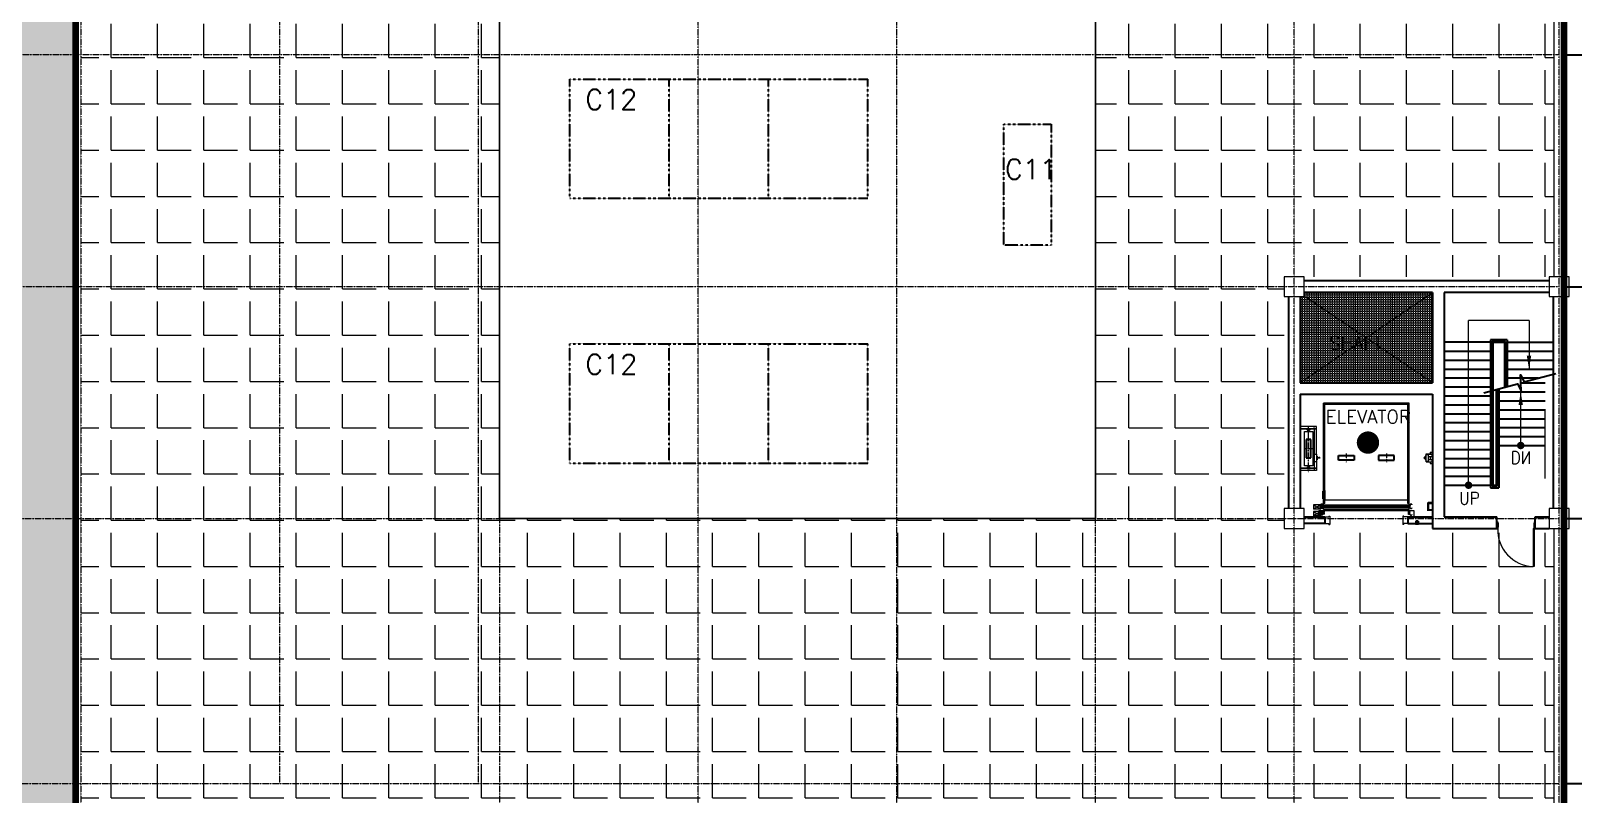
# Model space of a CAD drawing. Extents: x -59767 to 1106559, y -1290 to 1129522.
# Drawn here: x 108703 to 155280, y 730740 to 753793 of the extents above; entities that cross this region are included whole.
import ezdxf

# ---------------------------------------------------------------- set-up
doc = ezdxf.new("R2010")
doc.units = 0
for name, pattern in [('CENTER', [2, 1.25, -0.25, 0.25, -0.25]), ('HIDDEN', [0.375, 0.25, -0.125]), ('PHANTOM', [2.5, 1.25, -0.25, 0.25, -0.25, 0.25, -0.25]), ('PHANTOMX2', [5, 2.5, -0.5, 0.5, -0.5, 0.5, -0.5])]:
    doc.linetypes.add(name, pattern=pattern)
doc.layers.get('0').update_dxf_attribs({"linetype": 'CONTINUOUS', "lineweight": 9})
doc.layers.get('Defpoints').update_dxf_attribs({"linetype": 'CONTINUOUS', "lineweight": 9})
for name, color, linetype in [('1', 2, 'CONTINUOUS'), ('M', 6, 'CONTINUOUS'), ('REV', 12, 'CONTINUOUS')]:
    doc.layers.add(name, color=color, linetype=linetype)
for name, color, linetype, lineweight in [('CENTER', 1, 'CENTER', 9), ('COLUMN', 2, 'CONTINUOUS', 9), ('HIDDEN', 251, 'HIDDEN', 5), ('TEXT', 3, 'CONTINUOUS', 9), ('WALL', 7, 'CONTINUOUS', 9), ('WALL_200', 3, 'CONTINUOUS', 9), ('중간선', 5, 'CONTINUOUS', 9), ('중심선', 1, 'CENTER', 9), ('치수선', 6, 'CONTINUOUS', 9)]:
    doc.layers.add(name, color=color, linetype=linetype, lineweight=lineweight)
doc.styles.add('ROMANS', font='romans.shx', dxfattribs={"bigfont": 'whgtxt.shx'})
doc.styles.get("Standard").update_dxf_attribs({"font": 'romans.shx', "bigfont": 'whtgtxt.shx'})
doc.dimstyles.new('ISO-25', dxfattribs={"dimscale": 200, "dimtxt": 3, "dimasz": 2.5, "dimexe": 1.25, "dimexo": 0.625, "dimtad": 1, "dimdec": 0, "dimdsep": 46, "dimtxsty": 'Standard', "dimcen": 2.5, "dimadec": 0, "dimazin": 0, "dimtp": 0.1, "dimtm": 0.1, "dimtfac": 0.6, "dimtdec": 0, "dimtmove": 0, "dimatfit": 3, "dimfxl": 1, "dimtvp": 1, "dimtolj": 1, "dimarcsym": 0})

# ---------------------------------------------------------------- blocks, each defined once
blk = doc.blocks.new('column600')
at = {"layer": 'COLUMN', "linetype": 'Continuous'}
blk.add_lwpolyline([(-300, -300), (300, -300), (300, 300), (-300, 300)], close=True, dxfattribs=at)
blk = doc.blocks.new('*D319')
at = {"layer": 'Defpoints', "color": 0}
for p in [(154858, 753065), (168302, 753065), (154858, 746065)]:
    blk.add_point(p, dxfattribs=at)
at = {"layer": '치수선', "color": 0, "lineweight": -2}
for p, q in [((154983, 753065), (168552, 753065)), ((168302, 746565), (168302, 752565)), ((154983, 746065), (168552, 746065))]:
    blk.add_line(p, q, dxfattribs=at)
at = {"layer": '치수선', "color": 0}
for points in [[(168386, 752565), (168219, 752565), (168302, 753065)], [(168219, 746565), (168386, 746565), (168302, 746065)]]:
    blk.add_solid(points, dxfattribs=at)
at = {"layer": '치수선', "color": 0, "insert": (167877, 749565), "char_height": 600, "attachment_point": 5, "rotation": 90}
blk.add_mtext('\\A1;7000', dxfattribs=at)
blk = doc.blocks.new('*D322')
at = {"layer": 'Defpoints', "color": 0}
for p in [(154857, 739065), (154857, 731065), (168302, 731065)]:
    blk.add_point(p, dxfattribs=at)
at = {"layer": '치수선', "color": 0, "lineweight": -2}
for p, q in [((154982, 739065), (168552, 739065)), ((168302, 738565), (168302, 731565)), ((154982, 731065), (168552, 731065))]:
    blk.add_line(p, q, dxfattribs=at)
at = {"layer": '치수선', "color": 0}
for points in [[(168386, 738565), (168219, 738565), (168302, 739065)], [(168219, 731565), (168386, 731565), (168302, 731065)]]:
    blk.add_solid(points, dxfattribs=at)
at = {"layer": '치수선', "color": 0, "insert": (167877, 735065), "char_height": 600, "attachment_point": 5, "rotation": 90}
blk.add_mtext('\\A1;8000', dxfattribs=at)
blk = doc.blocks.new('*D323')
at = {"layer": 'Defpoints', "color": 0}
for p in [(154858, 746065), (154857, 739065), (168302, 739065)]:
    blk.add_point(p, dxfattribs=at)
at = {"layer": '치수선', "color": 0, "lineweight": -2}
for p, q in [((154983, 746065), (168552, 746065)), ((168302, 745565), (168302, 739565)), ((154982, 739065), (168552, 739065))]:
    blk.add_line(p, q, dxfattribs=at)
at = {"layer": '치수선', "color": 0}
for points in [[(168386, 745565), (168219, 745565), (168302, 746065)], [(168219, 739565), (168386, 739565), (168302, 739065)]]:
    blk.add_solid(points, dxfattribs=at)
at = {"layer": '치수선', "color": 0, "insert": (167877, 742565), "char_height": 600, "attachment_point": 5, "rotation": 90}
blk.add_mtext('\\A1;7000', dxfattribs=at)
blk = doc.blocks.new('*D324')
at = {"layer": 'Defpoints', "color": 0}
for p in [(154858, 760065), (168302, 760065), (154858, 753065)]:
    blk.add_point(p, dxfattribs=at)
at = {"layer": '치수선', "color": 0, "lineweight": -2}
for p, q in [((154983, 760065), (168552, 760065)), ((168302, 753565), (168302, 759565)), ((154983, 753065), (168552, 753065))]:
    blk.add_line(p, q, dxfattribs=at)
at = {"layer": '치수선', "color": 0}
for points in [[(168386, 759565), (168219, 759565), (168302, 760065)], [(168219, 753565), (168386, 753565), (168302, 753065)]]:
    blk.add_solid(points, dxfattribs=at)
at = {"layer": '치수선', "color": 0, "insert": (167877, 756565), "char_height": 600, "attachment_point": 5, "rotation": 90}
blk.add_mtext('\\A1;7000', dxfattribs=at)
blk = doc.blocks.new('*D325')
at = {"layer": 'Defpoints', "color": 0}
for p in [(154858, 731065), (171393, 731065), (154858, 730415)]:
    blk.add_point(p, dxfattribs=at)
at = {"layer": '치수선', "color": 0, "lineweight": -2}
for p, q in [((171393, 731565), (171393, 733827)), ((154983, 731065), (171643, 731065)), ((171393, 730415), (171393, 731065)), ((154983, 730415), (171643, 730415)), ((171393, 729915), (171393, 729415))]:
    blk.add_line(p, q, dxfattribs=at)
at = {"layer": '치수선', "color": 0}
for points in [[(171310, 731565), (171477, 731565), (171393, 731065)], [(171477, 729915), (171310, 729915), (171393, 730415)]]:
    blk.add_solid(points, dxfattribs=at)
at = {"layer": '치수선', "color": 0, "insert": (170968, 732946), "char_height": 600, "attachment_point": 5, "rotation": 90}
blk.add_mtext('\\A1;650', dxfattribs=at)
blk = doc.blocks.new('ARR')
blk.add_solid([(3, -0.5), (3, 0.5), (0, 0)])

msp = doc.modelspace()

# ---------------------------------------------------------------- hatches: boundary and pattern name
at = {"layer": 'CENTER', "linetype": 'CENTER'}
h = msp.add_hatch(dxfattribs=at)
h.set_pattern_fill('ANGLE', color=2, scale=200)
h.set_pattern_definition([(0, (244412.6, 0), (0, 1397), [1016, -381]), (90, (244412.6, 0), (-1397, 9e-14), [1016, -381])])
h.paths.add_polyline_path([(62108.2, 766915.3), (62108.2, 730315.3), (29679.9, 730315.3), (28707.1, 730315.3), (28707.1, 704565.3), (86308.2, 704565.3), (86308.8, 708166.1), (92508.1, 708166.1), (92508.1, 704565.3), (110058.2, 704565.3), (110058.2, 766915.3)])
h = msp.add_hatch(dxfattribs=at)
h.set_pattern_fill('ANGLE', color=2, scale=200)
h.set_pattern_definition([(0, (-99815, 2e-06), (0, 1397), [1016, -381]), (90, (-99815, 2e-06), (-1397, 9e-14), [1016, -381])])
h.paths.add_polyline_path([(110208.2, 766915.3), (110208.2, 704565.3), (154711.5, 704565.3), (154711.3, 738765.3), (146556.8, 738765.3), (146556.8, 746365.3), (154710.7, 746365.3), (154710.7, 766915.3)])
h.paths.add_polyline_path([(122858.2, 739065.3), (122858.2, 763565.3), (140858.2, 763565.3), (140858.2, 739065.3)], flags=16)
at = {"layer": '중간선'}
h = msp.add_hatch(dxfattribs=at)
h.set_pattern_fill('ANGLE', color=1, scale=10)
h.set_pattern_definition([(0, (1.36, 463970.45), (0, 69.85), [50.8, -19.05]), (90, (1.36, 463970.45), (-69.85, 4e-15), [50.8, -19.05])])
edge = h.paths.add_edge_path()
edge.add_line((147037.3, 745765.3), (147037.3, 743165.3))
edge.add_line((147037.3, 743165.3), (151037.3, 743165.3))
edge.add_line((151037.3, 743165.3), (151037.3, 745890.3))
edge.add_line((151037.3, 745890.3), (147159.6, 745890.3))
edge.add_line((147158.2, 745890.3), (147158.2, 745765.3))
edge.add_line((147158.2, 745765.3), (147037.3, 745765.3))

# ---------------------------------------------------------------- linework, layer by layer
at = {"color": 6}
for p, q in [((150324.6, 742550.3), (147744.6, 742550.3)), ((147744.6, 739340.3), (147744.6, 742550.3)), ((150324.6, 742510.3), (147744.6, 742510.3)), ((147784.6, 739515.3), (147784.6, 742510.3)), ((150284.6, 739515.3), (150284.6, 742510.3)), ((150324.6, 739340.3), (150324.6, 742550.3)), ((150959.6, 741065.3), (151034.6, 741065.3)), ((150959.6, 741065.3), (150959.6, 741015.3)), ((147467.6, 741005.3), (147542.6, 741005.3)), ((147467.6, 740785.3), (147542.6, 740785.3)), ((147545.6, 740952.3), (147545.6, 740838.3)), ((147545.6, 740952.3), (147548.8, 740952.3)), ((147545.6, 740838.3), (147548.8, 740838.3)), ((147556.3, 740904.8), (147553.8, 740947.6)), ((147556.3, 740885.8), (147553.8, 740843)), ((147594.1, 740900.1), (147561.3, 740900.1)), ((147594.1, 740890.6), (147561.3, 740890.6)), ((147633.6, 740903.3), (147596.6, 740903.3)), ((147596.6, 740903.3), (147596.6, 740902.6)), ((147596.6, 740888.1), (147596.6, 740887.3)), ((147633.6, 740887.3), (147596.6, 740887.3)), ((147634.6, 740902.3), (147633.6, 740903.3)), ((147634.6, 740888.3), (147633.6, 740887.3)), ((147634.6, 740902.3), (147634.6, 740888.3)), ((150772.6, 740903.3), (150772.6, 740902.6)), ((150772.6, 740888.1), (150772.6, 740887.3)), ((150775.1, 740900.1), (150807.8, 740900.1)), ((150775.1, 740890.6), (150807.8, 740890.6)), ((150784.6, 740902.3), (150785.6, 740903.3)), ((150784.6, 740902.3), (150784.6, 740888.3)), ((150784.6, 740888.3), (150785.6, 740887.3)), ((150785.6, 740903.3), (150822.6, 740903.3)), ((150785.6, 740887.3), (150822.6, 740887.3)), ((150812.8, 740904.8), (150815.3, 740947.6)), ((150812.8, 740885.8), (150815.3, 740843)), ((150823.6, 740952.3), (150820.3, 740952.3)), ((150823.6, 740838.3), (150820.3, 740838.3)), ((150823.6, 740952.3), (150823.6, 740838.3)), ((150826.6, 740995.3), (150826.6, 740795.3)), ((150826.6, 740995.3), (150901.6, 740995.3)), ((150826.6, 740795.3), (150901.6, 740795.3)), ((150832.6, 740995.3), (150832.6, 740795.3)), ((150836.6, 740995.3), (150836.6, 741015.3)), ((150836.6, 741015.3), (151017.1, 741015.3)), ((150836.6, 741009.3), (151017.1, 741009.3)), ((150836.6, 740775.3), (150836.6, 740795.3)), ((150836.6, 740781.3), (151017.1, 740781.3)), ((150836.6, 740775.3), (151017.1, 740775.3)), ((150901.6, 740995.3), (150901.6, 740795.3)), ((150901.6, 740940.3), (151017.1, 740940.3)), ((150901.6, 740850.3), (151017.1, 740850.3)), ((150959.6, 740940.3), (150959.6, 740850.3)), ((150959.6, 740775.3), (150959.6, 740725.3)), ((150959.6, 740725.3), (151034.6, 740725.3)), ((151008.8, 741037.6), (151057.7, 741037.6)), ((151008.8, 740753.1), (151057.7, 740753.1)), ((151017.1, 741015.3), (151017.1, 740940.3)), ((151017.1, 740850.3), (151017.1, 740775.3)), ((147720, 739659.5), (147720, 739894.1)), ((147784.6, 739894.1), (147720, 739659.5)), ((147784.6, 739659.5), (147720, 739894.1)), ((147784.6, 739894.1), (147720, 739894.1)), ((147784.6, 739659.5), (147720, 739659.5)), ((147744.6, 739427), (147744.6, 739767)), ((147790.6, 739906.1), (147784.6, 739906.1)), ((147784.6, 739647.5), (147784.6, 739906.1)), ((147790.6, 739647.5), (147784.6, 739647.5)), ((147790.6, 739647.5), (147790.6, 739906.1)), ((147438.4, 739473.2), (147438.4, 739343.2)), ((147438.4, 739473.2), (147658.4, 739343.2)), ((147658.4, 739473.2), (147438.4, 739343.2)), ((147658.4, 739473.2), (147438.4, 739473.2)), ((147658.4, 739343.2), (147438.4, 739343.2)), ((147658.4, 739272.2), (147438.4, 739272.2)), ((147438.4, 739272.2), (147658.4, 739142.2)), ((147658.4, 739272.2), (147438.4, 739142.2)), ((147438.4, 739272.2), (147438.4, 739142.2)), ((147604.2, 739310.3), (150464.9, 739310.3)), ((147604.2, 739310.3), (147604.2, 739115.3)), ((147711, 739434.2), (147615.8, 739434.2)), ((147711, 739233.2), (147615.8, 739233.2)), ((147634.5, 739489.7), (147661.5, 739489.7)), ((147634.5, 739489.7), (147634.5, 739378.7)), ((147634.5, 739378.7), (147661.5, 739378.7)), ((147634.5, 739288.7), (147634.5, 739177.7)), ((147634.5, 739288.7), (147661.5, 739288.7)), ((147658.4, 739473.2), (147658.4, 739370.2)), ((147658.4, 739343.2), (147658.4, 739370.2)), ((147658.4, 739272.2), (147658.4, 739169.2)), ((147661.5, 739489.7), (147661.5, 739471.7)), ((147668.5, 739471.7), (147661.5, 739471.7)), ((147661.5, 739378.7), (147661.5, 739396.7)), ((147668.5, 739396.7), (147661.5, 739396.7)), ((147661.5, 739288.7), (147661.5, 739270.7)), ((147668.5, 739270.7), (147661.5, 739270.7)), ((147661.5, 739177.7), (147661.5, 739195.7)), ((147668.5, 739195.7), (147661.5, 739195.7)), ((147663.4, 739490.5), (147663.4, 739476.7)), ((147666.6, 739476.7), (147663.4, 739476.7)), ((147666.6, 739391.7), (147663.4, 739391.7)), ((147663.4, 739377.9), (147663.4, 739391.7)), ((147663.4, 739289.5), (147663.4, 739275.7)), ((147666.6, 739275.7), (147663.4, 739275.7)), ((147663.4, 739176.9), (147663.4, 739190.7)), ((147666.6, 739190.7), (147663.4, 739190.7)), ((147665, 739485.7), (147665, 739384.1)), ((147665, 739284.7), (147665, 739183.1)), ((147666.6, 739490.5), (147666.6, 739476.7)), ((147666.6, 739377.9), (147666.6, 739391.7)), ((147666.6, 739289.5), (147666.6, 739275.7)), ((147666.6, 739176.9), (147666.6, 739190.7)), ((147668.5, 739489.7), (147688.5, 739489.7)), ((147668.5, 739489.7), (147668.5, 739471.7)), ((147668.5, 739378.7), (147668.5, 739396.7)), ((147668.5, 739378.7), (147688.5, 739378.7)), ((147668.5, 739288.7), (147668.5, 739270.7)), ((147668.5, 739288.7), (147688.5, 739288.7)), ((147668.5, 739177.7), (147668.5, 739195.7)), ((147669.6, 739496.7), (147707.2, 739496.7)), ((147707.2, 739493.5), (147669.6, 739493.5)), ((147707.2, 739374.9), (147669.6, 739374.9)), ((147707.2, 739371.7), (147669.6, 739371.7)), ((147669.6, 739295.7), (147707.2, 739295.7)), ((147707.2, 739292.5), (147669.6, 739292.5)), ((147688.5, 739489.7), (147688.5, 739378.7)), ((147688.5, 739288.7), (147688.5, 739177.7)), ((147710.2, 739488.2), (147705.2, 739493.2)), ((147705.2, 739375.2), (147710.2, 739380.2)), ((147710.2, 739287.2), (147705.2, 739292.2)), ((147705.2, 739174.2), (147710.2, 739179.2)), ((147751.8, 739459.2), (147706.4, 739459.2)), ((147751.8, 739409.2), (147706.4, 739409.2)), ((147751.8, 739258.2), (147706.4, 739258.2)), ((147751.8, 739208.2), (147706.4, 739208.2)), ((147710.2, 739377.9), (147710.2, 739490.5)), ((147710.2, 739176.9), (147710.2, 739289.5)), ((147713.4, 739377.9), (147713.4, 739490.5)), ((147713.4, 739487.7), (147713.4, 739457.7)), ((147713.4, 739487.7), (147714.4, 739487.7)), ((147713.4, 739457.7), (147743.4, 739457.7)), ((147713.4, 739410.7), (147743.4, 739410.7)), ((147713.4, 739380.7), (147713.4, 739410.7)), ((147713.4, 739380.7), (147714.4, 739380.7)), ((147713.4, 739176.9), (147713.4, 739289.5)), ((147713.4, 739286.7), (147714.4, 739286.7)), ((147713.4, 739286.7), (147713.4, 739256.7)), ((147713.4, 739256.7), (147743.4, 739256.7)), ((147713.4, 739209.7), (147743.4, 739209.7)), ((147713.4, 739179.7), (147713.4, 739209.7)), ((147713.4, 739179.7), (147714.4, 739179.7)), ((147716.4, 739485.7), (147716.4, 739464.7)), ((147716.4, 739382.7), (147716.4, 739403.7)), ((147716.4, 739284.7), (147716.4, 739263.7)), ((147716.4, 739181.7), (147716.4, 739202.7)), ((147720.4, 739460.7), (147741.4, 739460.7)), ((147720.4, 739407.7), (147741.4, 739407.7)), ((147720.4, 739259.7), (147741.4, 739259.7)), ((147720.4, 739206.7), (147741.4, 739206.7)), ((147761.2, 739469.2), (147727.4, 739469.2)), ((147727.4, 739469.2), (147727.4, 739466)), ((147761.2, 739466), (147727.4, 739466)), ((147761.2, 739452.4), (147727.4, 739452.4)), ((147727.4, 739449.2), (147727.4, 739452.4)), ((147761.2, 739449.2), (147727.4, 739449.2)), ((147761.2, 739419.2), (147727.4, 739419.2)), ((147727.4, 739419.2), (147727.4, 739416)), ((147761.2, 739416), (147727.4, 739416)), ((147761.2, 739402.4), (147727.4, 739402.4)), ((147727.4, 739399.2), (147727.4, 739402.4)), ((147761.2, 739399.2), (147727.4, 739399.2)), ((147761.2, 739268.2), (147727.4, 739268.2)), ((147727.4, 739268.2), (147727.4, 739265)), ((147761.2, 739265), (147727.4, 739265)), ((147761.2, 739251.4), (147727.4, 739251.4)), ((147727.4, 739248.2), (147727.4, 739251.4)), ((147761.2, 739248.2), (147727.4, 739248.2)), ((147761.2, 739218.2), (147727.4, 739218.2)), ((147727.4, 739218.2), (147727.4, 739215)), ((147761.2, 739215), (147727.4, 739215)), ((147761.2, 739201.4), (147727.4, 739201.4)), ((147727.4, 739198.2), (147727.4, 739201.4)), ((147761.2, 739198.2), (147727.4, 739198.2)), ((147729.4, 739466), (147729.4, 739460.9)), ((147745.4, 739460.9), (147729.4, 739460.9)), ((147745.4, 739457.4), (147729.4, 739457.4)), ((147729.4, 739452.4), (147729.4, 739457.4)), ((147729.4, 739416), (147729.4, 739410.9)), ((147745.4, 739410.9), (147729.4, 739410.9)), ((147745.4, 739407.4), (147729.4, 739407.4)), ((147729.4, 739402.4), (147729.4, 739407.4)), ((147729.4, 739265), (147729.4, 739260)), ((147745.4, 739260), (147729.4, 739260)), ((147745.4, 739256.5), (147729.4, 739256.5)), ((147729.4, 739251.4), (147729.4, 739256.5)), ((147729.4, 739215), (147729.4, 739210)), ((147745.4, 739210), (147729.4, 739210)), ((147745.4, 739206.5), (147729.4, 739206.5)), ((147729.4, 739201.4), (147729.4, 739206.5)), ((147743.4, 739458.7), (147743.4, 739457.7)), ((147743.4, 739409.7), (147743.4, 739410.7)), ((147743.4, 739257.7), (147743.4, 739256.7)), ((147743.4, 739208.7), (147743.4, 739209.7)), ((147784.6, 739515.3), (147744.6, 739515.3)), ((147744.6, 739340.3), (150324.6, 739340.3)), ((147745.4, 739460.9), (147745.4, 739457.4)), ((147745.4, 739410.9), (147745.4, 739407.4)), ((147745.4, 739260), (147745.4, 739256.5)), ((147745.4, 739210), (147745.4, 739206.5)), ((147761.2, 739445.2), (147761.2, 739473.2)), ((147761.2, 739473.2), (147764.4, 739473.2)), ((147764.4, 739445.2), (147761.2, 739445.2)), ((147761.2, 739395.2), (147761.2, 739423.2)), ((147761.2, 739423.2), (147764.4, 739423.2)), ((147764.4, 739395.2), (147761.2, 739395.2)), ((147761.2, 739272.2), (147764.4, 739272.2)), ((147761.2, 739244.2), (147761.2, 739272.2)), ((147764.4, 739244.2), (147761.2, 739244.2)), ((147761.2, 739222.2), (147764.4, 739222.2)), ((147761.2, 739194.2), (147761.2, 739222.2)), ((147764.4, 739194.2), (147761.2, 739194.2)), ((147764.4, 739480.2), (150304.7, 739480.2)), ((147764.4, 739473.2), (147764.4, 739445.2)), ((147764.4, 739438.2), (150304.7, 739438.2)), ((147764.4, 739430.2), (150304.7, 739430.2)), ((147764.4, 739423.2), (147764.4, 739395.2)), ((147764.4, 739388.2), (150304.7, 739388.2)), ((147764.4, 739272.2), (147764.4, 739244.2)), ((147764.4, 739222.2), (147764.4, 739194.2)), ((147764.7, 739438.2), (147764.7, 739480.2)), ((147764.7, 739388.2), (147764.7, 739430.2)), ((147764.7, 739237.2), (147764.7, 739279.2)), ((147764.7, 739187.2), (147764.7, 739229.2)), ((147784.6, 739631.1), (150284.6, 739631.1)), ((150324.6, 739515.3), (150284.6, 739515.3)), ((150292.8, 739459.2), (150344.7, 739459.2)), ((150292.8, 739409.2), (150344.7, 739409.2)), ((150292.8, 739258.2), (150344.7, 739258.2)), ((150292.8, 739208.2), (150344.7, 739208.2)), ((150304.7, 739438.2), (150304.7, 739480.2)), ((150307.9, 739473.2), (150304.7, 739473.2)), ((150304.7, 739473.2), (150304.7, 739445.2)), ((150304.7, 739445.2), (150307.9, 739445.2)), ((150304.7, 739388.2), (150304.7, 739430.2)), ((150307.9, 739423.2), (150304.7, 739423.2)), ((150304.7, 739423.2), (150304.7, 739395.2)), ((150304.7, 739395.2), (150307.9, 739395.2)), ((150304.7, 739272.2), (150304.7, 739244.2)), ((150307.9, 739272.2), (150304.7, 739272.2)), ((150304.7, 739244.2), (150307.9, 739244.2)), ((150304.7, 739187.2), (150304.7, 739229.2)), ((150304.7, 739222.2), (150304.7, 739194.2)), ((150307.9, 739222.2), (150304.7, 739222.2)), ((150304.7, 739194.2), (150307.9, 739194.2)), ((150307.9, 739445.2), (150307.9, 739473.2)), ((150307.9, 739469.2), (150341.7, 739469.2)), ((150307.9, 739466), (150341.7, 739466)), ((150307.9, 739452.4), (150341.7, 739452.4)), ((150307.9, 739449.2), (150341.7, 739449.2)), ((150307.9, 739395.2), (150307.9, 739423.2)), ((150307.9, 739419.2), (150341.7, 739419.2)), ((150307.9, 739416), (150341.7, 739416)), ((150307.9, 739402.4), (150341.7, 739402.4)), ((150307.9, 739399.2), (150341.7, 739399.2)), ((150307.9, 739244.2), (150307.9, 739272.2)), ((150307.9, 739268.2), (150341.7, 739268.2)), ((150307.9, 739265), (150341.7, 739265)), ((150307.9, 739251.4), (150341.7, 739251.4)), ((150307.9, 739248.2), (150341.7, 739248.2)), ((150307.9, 739194.2), (150307.9, 739222.2)), ((150307.9, 739218.2), (150341.7, 739218.2)), ((150307.9, 739215), (150341.7, 739215)), ((150307.9, 739201.4), (150341.7, 739201.4)), ((150307.9, 739198.2), (150341.7, 739198.2)), ((150323.7, 739460.9), (150339.7, 739460.9)), ((150323.7, 739460.9), (150323.7, 739457.4)), ((150323.7, 739457.4), (150339.7, 739457.4)), ((150323.7, 739410.9), (150339.7, 739410.9)), ((150323.7, 739410.9), (150323.7, 739407.4)), ((150323.7, 739407.4), (150339.7, 739407.4)), ((150323.7, 739260), (150323.7, 739256.5)), ((150323.7, 739260), (150339.7, 739260)), ((150323.7, 739256.5), (150339.7, 739256.5)), ((150323.7, 739210), (150323.7, 739206.5)), ((150323.7, 739210), (150339.7, 739210)), ((150323.7, 739206.5), (150339.7, 739206.5)), ((150327.7, 739458.7), (150327.7, 739457.7)), ((150357.7, 739457.7), (150327.7, 739457.7)), ((150357.7, 739410.7), (150327.7, 739410.7)), ((150327.7, 739409.7), (150327.7, 739410.7)), ((150327.7, 739257.7), (150327.7, 739256.7)), ((150357.7, 739256.7), (150327.7, 739256.7)), ((150357.7, 739209.7), (150327.7, 739209.7)), ((150327.7, 739208.7), (150327.7, 739209.7)), ((150350.7, 739460.7), (150329.7, 739460.7)), ((150350.7, 739407.7), (150329.7, 739407.7)), ((150350.7, 739259.7), (150329.7, 739259.7)), ((150350.7, 739206.7), (150329.7, 739206.7)), ((150339.7, 739466), (150339.7, 739460.9)), ((150339.7, 739452.4), (150339.7, 739457.4)), ((150339.7, 739416), (150339.7, 739410.9)), ((150339.7, 739402.4), (150339.7, 739407.4)), ((150339.7, 739265), (150339.7, 739260)), ((150339.7, 739251.4), (150339.7, 739256.5)), ((150339.7, 739215), (150339.7, 739210)), ((150339.7, 739201.4), (150339.7, 739206.5)), ((150341.7, 739469.2), (150341.7, 739466)), ((150341.7, 739449.2), (150341.7, 739452.4)), ((150341.7, 739419.2), (150341.7, 739416)), ((150341.7, 739399.2), (150341.7, 739402.4)), ((150341.7, 739268.2), (150341.7, 739265)), ((150341.7, 739248.2), (150341.7, 739251.4)), ((150341.7, 739218.2), (150341.7, 739215)), ((150341.7, 739198.2), (150341.7, 739201.4)), ((150354.7, 739485.7), (150354.7, 739464.7)), ((150354.7, 739382.7), (150354.7, 739403.7)), ((150354.7, 739181.7), (150354.7, 739202.7)), ((150357.7, 739487.7), (150356.7, 739487.7)), ((150357.7, 739380.7), (150356.7, 739380.7)), ((150357.7, 739179.7), (150356.7, 739179.7)), ((150357.7, 739377.9), (150357.7, 739490.5)), ((150357.7, 739487.7), (150357.7, 739457.7)), ((150357.7, 739380.7), (150357.7, 739410.7)), ((150357.7, 739179.7), (150357.7, 739209.7)), ((150360.9, 739377.9), (150360.9, 739490.5)), ((150401.5, 739496.7), (150363.9, 739496.7)), ((150363.9, 739493.5), (150401.5, 739493.5)), ((150363.9, 739374.9), (150401.5, 739374.9)), ((150363.9, 739371.7), (150401.5, 739371.7)), ((150404.5, 739490.5), (150404.5, 739476.7)), ((150404.5, 739476.7), (150407.7, 739476.7)), ((150404.5, 739391.7), (150404.5, 739377.9)), ((150404.5, 739391.7), (150407.7, 739391.7)), ((150404.5, 739190.7), (150404.5, 739176.9)), ((150404.5, 739190.7), (150407.7, 739190.7)), ((150407.7, 739490.5), (150407.7, 739476.7)), ((150407.7, 739377.9), (150407.7, 739391.7)), ((150407.7, 739176.9), (150407.7, 739190.7)), ((150464.9, 739310.3), (150464.9, 739115.3)), ((147658.4, 739142.2), (147438.4, 739142.2)), ((147634.5, 739177.7), (147661.5, 739177.7)), ((147658.4, 739142.2), (147658.4, 739169.2)), ((147668.5, 739177.7), (147688.5, 739177.7)), ((147707.2, 739173.9), (147669.6, 739173.9)), ((147707.2, 739170.7), (147669.6, 739170.7)), ((147784.6, 739115.3), (147904.6, 739115.3)), ((147784.6, 738915.3), (147904.6, 738915.3)), ((147904.6, 739134.3), (147934.6, 739134.3)), ((147904.6, 739134.3), (147904.6, 739115.3)), ((147904.6, 738886.9), (147904.6, 738915.3)), ((147904.6, 738886.9), (147934.6, 738886.9)), ((147934.6, 739134.3), (147934.6, 738886.9)), ((150134.6, 739134.3), (150134.6, 738886.9)), ((150164.6, 739134.3), (150134.6, 739134.3)), ((150164.6, 738886.9), (150134.6, 738886.9)), ((150164.6, 739134.3), (150164.6, 739115.3)), ((150284.6, 739115.3), (150164.6, 739115.3)), ((150164.6, 738886.9), (150164.6, 738915.3)), ((150284.6, 738915.3), (150164.6, 738915.3)), ((150363.9, 739173.9), (150401.5, 739173.9)), ((150363.9, 739170.7), (150401.5, 739170.7))]:
    msp.add_line(p, q, dxfattribs=at)
at = {"color": 6, "lineweight": -2}
for p, q in [((147219.6, 741455.3), (147219.6, 740895.3)), ((147359.6, 741455.3), (147219.6, 741455.3)), ((147359.6, 740895.3), (147359.6, 741455.3)), ((147219.6, 740895.3), (147359.6, 740895.3)), ((148189.6, 740825.3), (148189.6, 740965.3)), ((148189.6, 740965.3), (148669.6, 740965.3)), ((148669.6, 740825.3), (148189.6, 740825.3)), ((148669.6, 740965.3), (148669.6, 740825.3)), ((149399.6, 740965.3), (149399.6, 740825.3)), ((149879.6, 740965.3), (149399.6, 740965.3)), ((149399.6, 740825.3), (149879.6, 740825.3)), ((149879.6, 740825.3), (149879.6, 740965.3))]:
    msp.add_line(p, q, dxfattribs=at)
at = {"color": 6, "linetype": 'HIDDEN'}
msp.add_line((147457.6, 740586.3), (147457.6, 740511.3), dxfattribs=at)
at = {"color": 6}
for points in [[(147532.6, 741839.3), (147053.6, 741839.3)], [(147532.6, 741770.3), (147053.6, 741770.3)], [(147532.6, 741764.3), (147053.6, 741764.3)], [(147457.6, 741764.3), (147457.6, 740586.3)], [(147532.6, 741005.3), (147532.6, 741839.3)], [(147532.6, 740586.3), (147053.6, 740586.3)], [(147532.6, 740580.3), (147053.6, 740580.3)], [(147467.6, 740785.3), (147467.6, 741005.3)], [(147532.6, 740785.3), (147532.6, 740511.3)], [(147536.6, 740785.3), (147536.6, 741005.3)], [(147542.6, 740785.3), (147542.6, 741005.3)], [(147532.6, 740511.3), (147053.6, 740511.3)]]:
    msp.add_lwpolyline(points, dxfattribs=at)
msp.add_lwpolyline([(147414.6, 740660.3), (147164.6, 740660.3), (147164.6, 741690.3), (147414.6, 741690.3)], close=True, dxfattribs=at)
at = {"const_width": 337.5}
msp.add_lwpolyline([(149084.1, 741526.7, 1), (149084.1, 741189.2, 1)], format="xyb", close=True, dxfattribs=at)
at = {"color": 6}
for centre, radius, start, end in [((147548.8, 740947.3), 5, 3.2861, 90), ((147548.8, 740843.3), 5, 270, 356.7139), ((147561.3, 740905.1), 5, 183.2861, 270), ((147561.3, 740885.6), 5, 90, 176.7139), ((147594.1, 740902.6), 2.5, 270, 0), ((147594.1, 740888.1), 2.5, 0, 90), ((150775.1, 740902.6), 2.5, 180, 270), ((150775.1, 740888.1), 2.5, 90, 180), ((150807.8, 740905.1), 5, 270, 356.7139), ((150807.8, 740885.6), 5, 3.2861, 90), ((150820.3, 740947.3), 5, 90, 176.7139), ((150820.3, 740843.3), 5, 183.2861, 270), ((147669.6, 739490.5), 6.2, 90, 180), ((147669.6, 739377.9), 6.2, 180, 270), ((147669.6, 739289.5), 6.2, 90, 180), ((147669.6, 739490.5), 3, 90, 180), ((147669.6, 739377.9), 3, 180, 270), ((147669.6, 739289.5), 3, 90, 180), ((147707.2, 739490.5), 6.2, 0, 90), ((147707.2, 739490.5), 3, 0, 90), ((147707.2, 739377.9), 6.2, 270, 0), ((147707.2, 739377.9), 3, 270, 0), ((147707.2, 739289.5), 6.2, 0, 90), ((147707.2, 739289.5), 3, 0, 90), ((147714.4, 739485.7), 2, 0, 90), ((147714.4, 739382.7), 2, 270, 0), ((147714.4, 739284.7), 2, 0, 90), ((147714.4, 739181.7), 2, 270, 0), ((147720.4, 739464.7), 4, 180, 270), ((147720.4, 739403.7), 4, 90, 180), ((147720.4, 739263.7), 4, 180, 270), ((147720.4, 739202.7), 4, 90, 180), ((147741.4, 739458.7), 2, 0, 90), ((147741.4, 739409.7), 2, 270, 0), ((147741.4, 739257.7), 2, 0, 90), ((147741.4, 739208.7), 2, 270, 0), ((150329.7, 739458.7), 2, 90, 180), ((150329.7, 739409.7), 2, 180, 270), ((150329.7, 739257.7), 2, 90, 180), ((150329.7, 739208.7), 2, 180, 270), ((150350.7, 739464.7), 4, 270, 0), ((150350.7, 739403.7), 4, 0, 90), ((150350.7, 739263.7), 4, 270, 0), ((150350.7, 739202.7), 4, 0, 90), ((150356.7, 739485.7), 2, 90, 180), ((150356.7, 739382.7), 2, 180, 270), ((150356.7, 739181.7), 2, 180, 270), ((150363.9, 739490.5), 6.2, 90, 180), ((150363.9, 739377.9), 6.2, 180, 270), ((150363.9, 739490.5), 3, 90, 180), ((150363.9, 739377.9), 3, 180, 270), ((150401.5, 739490.5), 6.2, 0, 90), ((150401.5, 739490.5), 3, 0, 90), ((150401.5, 739377.9), 3, 270, 0), ((150401.5, 739377.9), 6.2, 270, 0), ((147669.6, 739176.9), 6.2, 180, 270), ((147669.6, 739176.9), 3, 180, 270), ((147707.2, 739176.9), 3, 270, 0), ((147707.2, 739176.9), 6.2, 270, 0), ((150363.9, 739176.9), 6.2, 180, 270), ((150363.9, 739176.9), 3, 180, 270), ((150401.5, 739176.9), 6.2, 270, 0), ((150401.5, 739176.9), 3, 270, 0)]:
    msp.add_arc(centre, radius, start, end, dxfattribs=at)
at = {"layer": '1', "linetype": 'Continuous'}
for p, q in [((154558.2, 746240.3), (147156.8, 746240.3)), ((146684.6, 745765.3), (146684.6, 739365.3)), ((147034.6, 745765.3), (147034.6, 743165.3)), ((151034.6, 745890.3), (147156.8, 745890.3)), ((151034.6, 745890.3), (151034.6, 743165.3)), ((154556.8, 745890.3), (151384.6, 745890.3)), ((151384.6, 745890.3), (151384.6, 739115.3)), ((154684.6, 739365.3), (154684.6, 745765.3)), ((147034.6, 743165.3), (151034.6, 743165.3)), ((147034.6, 742815.3), (151034.6, 742815.3)), ((151034.6, 742815.3), (151034.6, 738765.3, -3)), ((147156.8, 739115.3), (147784.6, 739115.3)), ((147784.6, 738915.3), (147156.8, 738915.3)), ((147784.6, 739115.3), (147784.6, 738915.3)), ((150284.6, 739115.3), (151034.6, 739115.3)), ((150284.6, 739115.3), (150284.6, 738915.3)), ((150284.6, 738915.3), (151034.6, 738915.3)), ((151034.6, 738915.3), (151034.6, 738765.3)), ((151034.6, 738765.3), (153000.9, 738765.3)), ((151384.6, 739115.3), (152972.9, 739115.3)), ((152972.9, 738765.3), (152972.9, 739115.3)), ((154134.6, 738765.3), (154134.6, 739115.3)), ((154134.6, 738765.3), (154134.6, 739115.3)), ((154134.6, 739115.3), (154556.8, 739115.3)), ((154134.6, 738765.3), (154556.8, 738765.3)), ((154135.9, 738765.3), (154135.9, 739115.3)), ((154135.9, 738765.3), (154135.9, 739115.3))]:
    msp.add_line(p, q, dxfattribs=at)
at = {"layer": '1'}
for p, q in [((152859.6, 744390.3), (151384.6, 744390.3)), ((153284.6, 744465.3), (152784.6, 744465.3)), ((152784.6, 744465.3), (152784.6, 739995.3)), ((153234.6, 744415.3), (152834.6, 744415.3)), ((152834.6, 744415.3), (152834.6, 740045.3)), ((152859.6, 744390.3), (152859.6, 740070.3)), ((152859.6, 744390.3), (154684.6, 744390.3)), ((153209.6, 744390.3), (153209.6, 743024.1)), ((153234.6, 744415.3), (153234.6, 743030.8)), ((153284.6, 744465.3), (153284.6, 743044.2)), ((151384.6, 744120.3), (152859.6, 744120.3)), ((151384.6, 743850.3), (152859.6, 743850.3)), ((153209.6, 744120.3), (154684.6, 744120.3)), ((153209.6, 743850.3), (154684.6, 743850.3)), ((151384.6, 743580.3), (152859.6, 743580.3)), ((153209.6, 743580.3), (154684.6, 743580.3)), ((151384.6, 743310.3), (152859.6, 743310.3)), ((151384.6, 743040.3), (152859.6, 743040.3)), ((152959.6, 742957.1), (152959.6, 740070.3)), ((152984.6, 742963.8), (152984.6, 740045.3)), ((153034.6, 742977.2), (153034.6, 739995.3)), ((153209.6, 743310.3), (154236.1, 743310.3)), ((153697.1, 743160.3), (154434.6, 743160.3)), ((151384.6, 742770.3), (152859.6, 742770.3)), ((151384.6, 742500.3), (152859.6, 742500.3)), ((152959.6, 742890.3), (154434.6, 742890.3)), ((152959.6, 742620.3), (154434.6, 742620.3)), ((151384.6, 742230.3), (152859.6, 742230.3)), ((152959.6, 742350.3), (154434.6, 742350.3)), ((152959.6, 742080.3), (154434.6, 742080.3)), ((151384.6, 741960.3), (152859.6, 741960.3)), ((151384.6, 741690.3), (152859.6, 741690.3)), ((152959.6, 741810.3), (154434.6, 741810.3)), ((152959.6, 741540.3), (154434.6, 741540.3)), ((151384.6, 741420.3), (152859.6, 741420.3)), ((151384.6, 741150.3), (152859.6, 741150.3)), ((152959.6, 741270.3), (154434.6, 741270.3)), ((151384.6, 740880.3), (152859.6, 740880.3)), ((151384.6, 740610.3), (152859.6, 740610.3)), ((151384.6, 740340.3), (152859.6, 740340.3)), ((151384.6, 740070.3), (152959.6, 740070.3)), ((152784.6, 739995.3), (153034.6, 739995.3)), ((152834.6, 740045.3), (152984.6, 740045.3))]:
    msp.add_line(p, q, dxfattribs=at)
at = {"layer": '1', "color": 6}
for p, q in [((147245.1, 741761.3), (147334.1, 741761.3)), ((147245.1, 741757.3), (147245.1, 741761.3)), ((147279.8, 741749.8), (147248.6, 741753.8)), ((147281.6, 741706.3), (147281.6, 741731.3)), ((147282.6, 741705.3), (147281.6, 741706.3)), ((147282.6, 741705.3), (147296.6, 741705.3)), ((147284.8, 741736), (147284.8, 741744.8)), ((147294.3, 741736), (147294.3, 741744.8)), ((147297.6, 741706.3), (147296.6, 741705.3)), ((147297.6, 741706.3), (147297.6, 741731.3)), ((147299.3, 741749.8), (147330.6, 741753.8)), ((147334.1, 741757.3), (147334.1, 741761.3)), ((147245.1, 740593.3), (147245.1, 740589.3)), ((147245.1, 740589.3), (147334.1, 740589.3)), ((147279.8, 740600.8), (147248.6, 740596.8)), ((147282.6, 740645.3), (147281.6, 740644.3)), ((147281.6, 740644.3), (147281.6, 740619.3)), ((147282.6, 740645.3), (147296.6, 740645.3)), ((147284.8, 740614.7), (147284.8, 740605.8)), ((147294.3, 740614.7), (147294.3, 740605.8)), ((147297.6, 740644.3), (147296.6, 740645.3)), ((147297.6, 740644.3), (147297.6, 740619.3)), ((147299.3, 740600.8), (147330.6, 740596.8)), ((147334.1, 740593.3), (147334.1, 740589.3)), ((150901.1, 739300.8), (150901.1, 739544.9)), ((150901.1, 739544.9), (151034.6, 739544.9)), ((150915.9, 739315.8), (150915.9, 739529.9)), ((150915.9, 739529.9), (151034.6, 739529.9)), ((151034.6, 739315.8), (150915.9, 739315.8)), ((150517.9, 738905.3), (150609.8, 738905.3)), ((150517.9, 738905.3), (150517.9, 738902.3)), ((150609.8, 738902.3), (150517.9, 738902.3)), ((150527.9, 738905.3), (150599.8, 738985.3)), ((150599.8, 738905.3), (150527.9, 738985.3)), ((150527.9, 738985.3), (150527.9, 738905.3)), ((150599.8, 738985.3), (150527.9, 738985.3)), ((150599.8, 738985.3), (150599.8, 738905.3)), ((150609.8, 738905.3), (150609.8, 738902.3))]:
    msp.add_line(p, q, dxfattribs=at)
at = {"layer": '1'}
msp.add_lwpolyline([(152580.5, 742855.6), (153596.8, 743127.9), (153707.1, 742920.1), (153697.1, 743160.3), (153687, 743400.5), (153797.3, 743192.7), (154753.2, 743448.8)], dxfattribs=at)
at = {"layer": '1', "linetype": 'Continuous'}
msp.add_lwpolyline([(147034.6, 742815.3), (147034.6, 739365.3)], dxfattribs=at)
at = {"layer": '1', "color": 6}
for centre, radius, start, end in [((147248.6, 741757.3), 3.5, 180, 270), ((147279.8, 741744.8), 5, 0, 90), ((147279.8, 741736), 5, 290.48732, 0), ((147299.3, 741744.8), 5, 90, 180), ((147299.3, 741736), 5, 180, 249.51268), ((147330.6, 741757.3), 3.5, 270, 0), ((147248.6, 740593.3), 3.5, 90, 180), ((147279.8, 740605.8), 5, 270, 0), ((147279.8, 740614.7), 5, 0, 69.51268), ((147299.3, 740614.7), 5, 110.48732, 180), ((147299.3, 740605.8), 5, 180, 270), ((147330.6, 740593.3), 3.5, 0, 90)]:
    msp.add_arc(centre, radius, start, end, dxfattribs=at)
at = {"layer": 'CENTER', "linetype": 'CENTER'}
for p, q in [((147034.6, 743165.3), (151034.6, 745890.3)), ((151034.6, 743165.3), (147156.8, 745786.4)), ((147289.6, 740458.3), (147289.6, 741865.3)), ((147145.5, 741175.3), (147471.9, 741175.3)), ((148429.6, 741023.7), (148429.6, 740771.3)), ((149639.6, 741023.7), (149639.6, 740771.3))]:
    msp.add_line(p, q, dxfattribs=at)
at = {"layer": 'Defpoints', "color": 6, "linetype": 'PHANTOM', "ltscale": 300}
msp.add_point((147359.6, 741455.3), dxfattribs=at)
at = {"layer": 'Defpoints', "color": 6, "linetype": 'ByBlock'}
for p in [(147545.6, 740952.3), (147545.6, 740838.3), (147557.8, 740889.2), (147633.6, 740903.3), (147633.6, 740887.3), (150785.6, 740903.3), (150785.6, 740887.3), (150811.3, 740889.2), (150823.6, 740952.3), (150823.6, 740838.3)]:
    msp.add_point(p, dxfattribs=at)
at = {"layer": 'HIDDEN', "color": 6}
for p, q in [((147457.6, 741764.3), (147457.6, 741839.3)), ((151025.6, 741065.3), (151025.6, 740725.3))]:
    msp.add_line(p, q, dxfattribs=at)
for points in [[(147526.6, 741005.3), (147526.6, 741764.3)], [(147526.6, 740785.3), (147526.6, 740586.3)]]:
    msp.add_lwpolyline(points, dxfattribs=at)
at = {"layer": 'M', "color": 6, "linetype": 'PHANTOMX2'}
for p, q in [((124983.2, 752337), (133983.2, 752337)), ((124983.2, 748737), (124983.2, 752337)), ((127983.2, 748737), (127983.2, 752337)), ((130983.2, 748737), (130983.2, 752337)), ((133983.2, 748737), (133983.2, 752337)), ((124983.2, 748737), (133983.2, 748737)), ((124983.2, 744337), (133983.2, 744337)), ((124983.2, 740737), (124983.2, 744337)), ((127983.2, 740737), (127983.2, 744337)), ((130983.2, 740737), (130983.2, 744337)), ((133983.2, 740737), (133983.2, 744337)), ((124983.2, 740737), (133983.2, 740737))]:
    msp.add_line(p, q, dxfattribs=at)
msp.add_lwpolyline([(139515, 747320.3), (138085, 747320.3), (138085, 750970.3), (139515, 750970.3)], close=True, dxfattribs=at)
at = {"layer": 'REV', "color": 1, "lineweight": 5}
msp.add_lwpolyline([(122858.2, 739065.3), (140858.2, 739065.3), (140858.2, 763565.3), (122858.2, 763565.3)], close=True, dxfattribs=at)
at = {"layer": 'WALL', "color": 0, "ltscale": 0.5}
for p, q in [((153947.1, 745040.3), (152122.1, 745040.3)), ((152122.1, 740070.3), (152122.1, 745040.3)), ((153947.1, 745040.3), (153947.1, 743580.3)), ((153697.1, 741270.3), (153697.1, 742890.3)), ((154434.6, 740270.3), (154434.6, 742363.5))]:
    msp.add_line(p, q, dxfattribs=at)
at = {"layer": 'WALL', "color": 0}
for p, q in [((152972.9, 738785.3), (152972.9, 738945.3)), ((154067.9, 738765.3), (154067.9, 737615.3)), ((154107.9, 738765.3), (154067.9, 738765.3)), ((154107.9, 738765.3), (154107.9, 737615.3)), ((154135.9, 738785.3), (154135.9, 738945.3)), ((154107.9, 737615.3), (154067.9, 737615.3))]:
    msp.add_line(p, q, dxfattribs=at)
at = {"layer": 'WALL', "const_width": 112.5}
for points in [[(153753.3, 741270.3, 1), (153640.8, 741270.3, 1)], [(152178.3, 740070.3, 1), (152065.8, 740070.3, 1)]]:
    msp.add_lwpolyline(points, format="xyb", close=True, dxfattribs=at)
at = {"layer": 'WALL', "color": 0}
for points in [[(152972.9, 738765.3), (152972.9, 738965.3), (153000.9, 738965.3), (153000.9, 738925.3), (153012.9, 738925.3), (153012.9, 738805.3), (153000.9, 738805.3), (153000.9, 738765.3)], [(154135.9, 738765.3), (154135.9, 738965.3), (154107.9, 738965.3), (154107.9, 738925.3), (154095.9, 738925.3), (154095.9, 738805.3), (154107.9, 738805.3), (154107.9, 738765.3)]]:
    msp.add_lwpolyline(points, close=True, dxfattribs=at)
msp.add_arc((154113.9, 738728.6), 1113.6, 178.11334, 267.63474, dxfattribs=at)
at = {"layer": 'WALL_200', "ltscale": 0.5}
for p, q in [((110058.2, 767215.3), (110058.2, 704265.3)), ((155007.4, 767215.3, -1), (155007.4, 746365.3)), ((154710.7, 746365.3, -1), (154710.6, 766915.3, 0)), ((155007.4, 745765.3, -1), (155007.4, 739365.3, -1)), ((154711.5, 704565.3, -1), (154711.3, 738765.3, -1)), ((155007.5, 738765.3, -1), (155007.5, 704265.3))]:
    msp.add_line(p, q, dxfattribs=at)
at = {"layer": '중간선', "color": 3, "const_width": 200}
msp.add_lwpolyline([(110058.2, 704265.3), (110058.2, 767215.3), (155007.4, 767215.3), (155007.5, 704265.3), (110058.2, 704265.3)], dxfattribs=at)
at = {"layer": '중간선', "color": 2}
msp.add_lwpolyline([(122858.2, 763565.3), (140858.2, 763565.3), (140858.2, 739065.3), (122858.2, 739065.3)], close=True, dxfattribs=at)
at = {"layer": '중심선'}
for p, q in [((110208.2, 767912.6), (110208.2, 704415.3)), ((116208.2, 767912.6), (116208.2, 731065.3)), ((122208.2, 767912.6), (122208.2, 731065.3)), ((122858.2, 767912.6), (122858.2, 704415.3)), ((128858.2, 704415.3), (128858.2, 767912.6)), ((134858.2, 704415.3), (134858.2, 767912.6)), ((140858.2, 704415.3), (140858.2, 767912.6)), ((146858.2, 704415.3), (146858.2, 767912.6)), ((154858.2, 704415.3), (154858.2, 767912.6)), ((154859.6, 753065.3), (62209.6, 753065.3)), ((154858.2, 746065.3), (62208.2, 746065.3)), ((62206.8, 739065.3), (154856.8, 739065.3)), ((62208.2, 731065.3), (154858.2, 731065.3))]:
    msp.add_line(p, q, dxfattribs=at)

# ---------------------------------------------------------------- block references
at = {"layer": 'COLUMN', "linetype": 'Continuous'}
for p in [(146856.8, 746065.3), (154856.8, 746065.3), (146856.8, 739065.3), (154856.8, 739065.3)]:
    msp.add_blockref('column600', p, dxfattribs=at)
at = {"layer": 'WALL', "yscale": 133.333333333343, "rotation": 270}
for p, xscale, zscale in [((153947.1, 743580.3), -133.333333333343, 133.333333333343), ((153697.1, 742890.3), 133.333333333343, 133.3333333333333)]:
    msp.add_blockref('ARR', p, dxfattribs=dict(at, xscale=xscale, zscale=zscale))

# ---------------------------------------------------------------- texts
at = {"color": 0, "ltscale": 0.5, "style": 'ROMANS', "text_generation_flag": 2, "width": 0.9}
msp.add_text('DN', height=375, rotation=180, dxfattribs=at).set_placement((153401.4, 741089.7))
at = {"color": 0, "ltscale": 0.5, "style": 'ROMANS', "width": 0.9}
msp.add_text('UP', height=375, dxfattribs=at).set_placement((151838, 739487.8))
at = {"layer": 'TEXT', "lineweight": 9}
for s, height, p in [('C12', 600, (125448.7, 751421.6)), ('C11', 600, (138120.5, 749310.8)), ('SHAFT', 400, (147912.4, 744161.7)), ('C12', 600, (125448.7, 743421.6)), ('ELEVATOR', 400, (147807.5, 741939.6))]:
    msp.add_text(s, height=height, dxfattribs=at).set_placement(p)

# ---------------------------------------------------------------- dimensions: what is measured, and where the dimension line sits
at = {"layer": '치수선'}
for base, p1, p2, picture, middle in [((168302.4, 760065.3), (154858.2, 753065.3), (154858.2, 760065.3), '*D324', (167877.4, 756565.3)), ((168302.4, 753065.3), (154858.2, 746065.3), (154858.2, 753065.3), '*D319', (167877.4, 749565.3)), ((168302.4, 739065.3), (154858.2, 746065.3), (154856.8, 739065.3), '*D323', (167877.4, 742565.3)), ((168302.4, 731065.3), (154856.8, 739065.3), (154856.8, 731065.3), '*D322', (167877.4, 735065.3)), ((171393.3, 731065.3), (154858.2, 730415.3), (154858.2, 731065.3), '*D325', (170968.3, 732946.3))]:
    dim = msp.add_linear_dim(base=base, p1=p1, p2=p2, angle=90, dimstyle='ISO-25', dxfattribs=at)
    dim.commit()
    dim.dimension.update_dxf_attribs({"geometry": picture, "text_midpoint": middle})

doc.saveas('drawing.dxf')
